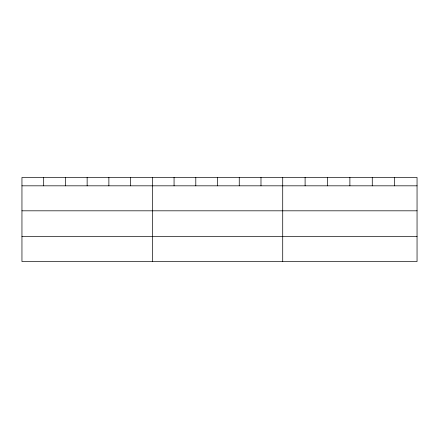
<?xml version="1.0" encoding="UTF-8"?>
<svg xmlns="http://www.w3.org/2000/svg" width="439" height="439" viewBox="0 0 439 439"><rect width="100%" height="100%" fill="white"/><g stroke="black" fill="none" stroke-linecap="round" stroke-linejoin="round"><path stroke-width="0.66" d="M417.05 210.813L417.05 177.455L21.95 177.455L21.95 261.545L417.05 261.545L417.05 210.813L21.95 210.813M21.95 185.823L417.05 185.823M21.95 236.555L417.05 236.555M394.661 177.455L394.661 185.823M372.272 177.455L372.272 185.823M349.883 177.455L349.883 185.823M327.494 177.455L327.494 185.823M305.105 177.455L305.105 185.823M282.716 177.455L282.716 261.545M260.986 177.455L260.986 185.823M239.255 177.455L239.255 185.823M217.524 177.455L217.524 185.823M195.794 177.455L195.794 185.823M174.063 177.455L174.063 185.823M152.333 177.455L152.333 261.545M130.602 177.455L130.602 185.823M108.872 177.455L108.872 185.823M87.141 177.455L87.141 185.823M65.411 177.455L65.411 185.823M43.68 177.455L43.68 185.823"/></g></svg>
